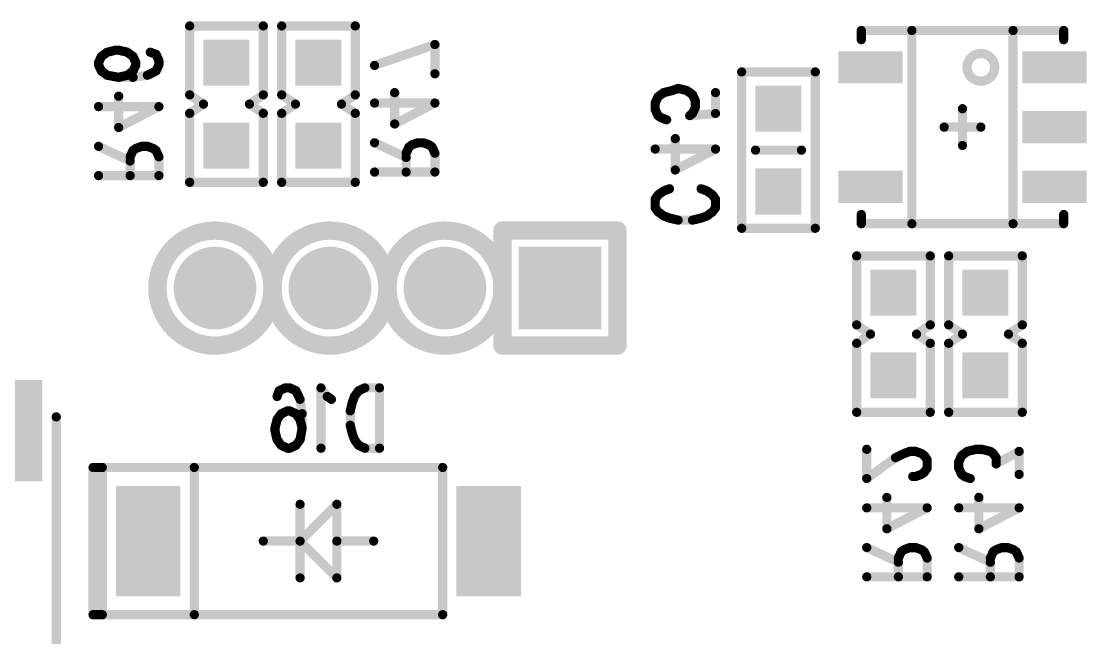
# Model space of a CAD drawing. Extents: x 100 to 144.1, y 92.5 to 144.1.
# Drawn here: x 119.77 to 131.35, y 112.2 to 118.9 of the extents above; entities that cross this region are included whole.
import ezdxf

# ---------------------------------------------------------------- set-up
doc = ezdxf.new("R2010")
doc.units = 0
doc.layers.get('0').update_dxf_attribs({"linetype": 'CONTINUOUS'})
doc.layers.add('MASK-BOTTOM_PHO', color=6, linetype='CONTINUOUS')
doc.layers.add('SILK-BOTTOM_PHO', color=12, linetype='CONTINUOUS')

# ---------------------------------------------------------------- blocks, each defined once
blk = doc.blocks.new('SQUARE_16')
blk.add_solid([(0.250062, 0.250062), (0.250062, -0.250062), (-0.250062, 0.250062), (-0.250062, -0.250062)])
blk = doc.blocks.new('ROUND_11')
at = {"const_width": 0.44996}
blk.add_lwpolyline([(-0.22498, 0, 1), (0.22498, 0, 1)], format="xyb", close=True, dxfattribs=at)
blk = doc.blocks.new('SQUARE_162')
blk.add_solid([(0.44996, 0.44996), (0.44996, -0.44996), (-0.44996, 0.44996), (-0.44996, -0.44996)])
blk = doc.blocks.new('SQUARE_10')
blk.add_solid([(0.350012, 0.350012), (0.350012, -0.350012), (-0.350012, 0.350012), (-0.350012, -0.350012)])
blk = doc.blocks.new('SQUARE_152')
blk.add_solid([(0.550036, 0.550036), (0.550036, -0.550036), (-0.550036, 0.550036), (-0.550036, -0.550036)])
blk = doc.blocks.new('SQUARE_159')
blk.add_solid([(0.175006, 0.175006), (0.175006, -0.175006), (-0.175006, 0.175006), (-0.175006, -0.175006)])
blk = doc.blocks.new('ROUND_1')
at = {"const_width": 0.050038}
blk.add_lwpolyline([(-0.025018, 0, 1), (0.025018, 0, 1)], format="xyb", close=True, dxfattribs=at)
blk = doc.blocks.new('ROUND_6')
at = {"const_width": 0.099948}
blk.add_lwpolyline([(-0.049974, 0, 1), (0.049974, 0, 1)], format="xyb", close=True, dxfattribs=at)

msp = doc.modelspace()

# ---------------------------------------------------------------- linework, layer by layer
at = {"layer": 'MASK-BOTTOM_PHO'}
for points, const_width in [([(129.175002, 118.400068), (128.82499, 118.400068)], 0.350012), ([(131.174998, 118.400068), (130.824986, 118.400068)], 0.350012), ([(131.174998, 117.750082), (130.824986, 117.750082)], 0.350012), ([(129.175002, 117.100096), (128.82499, 117.100096)], 0.350012), ([(131.174998, 117.100096), (130.824986, 117.100096)], 0.350012), ([(118.050056, 114.450114), (119.450104, 114.450114)], 1.100072), ([(121.150126, 113.000028), (121.150126, 113.4999)], 0.700024), ([(124.84989, 113.000028), (124.84989, 113.4999)], 0.700024)]:
    msp.add_lwpolyline(points, dxfattribs=dict(at, const_width=const_width))
at = {"layer": 'SILK-BOTTOM_PHO'}
for points, const_width in [([(121.59996, 118.849902), (122.40006, 118.849902)], 0.100076), ([(121.59996, 118.100094), (121.59996, 118.849902)], 0.100076), ([(122.40006, 118.849902), (122.40006, 118.100094)], 0.100076), ([(122.599958, 118.849902), (123.400058, 118.849902)], 0.100076), ([(122.599958, 118.100094), (122.599958, 118.849902)], 0.100076), ([(123.400058, 118.849902), (123.400058, 118.100094)], 0.100076), ([(128.89992, 118.700042), (128.89992, 118.800118)], 0.100076), ([(128.89992, 118.800118), (131.100068, 118.800118)], 0.100076), ([(129.450084, 118.800118), (129.450084, 116.700046)], 0.100076), ([(130.549904, 118.800118), (129.450084, 118.800118)], 0.100076), ([(130.549904, 116.700046), (130.549904, 118.800118)], 0.100076), ([(131.100068, 118.800118), (131.100068, 118.700042)], 0.100076), ([(124.26569, 118.647718), (123.609354, 118.420388)], 0.100076), ([(124.26569, 118.329456), (124.26569, 118.647718)], 0.100076), ([(120.640602, 118.518178), (120.703086, 118.563644)], 0.100076), ([(120.703086, 118.563644), (120.796812, 118.58625)], 0.100076), ([(120.796812, 118.58625), (120.828054, 118.58625)], 0.100076), ([(120.828054, 118.58625), (120.92178, 118.563644)], 0.100076), ([(120.92178, 118.563644), (120.984264, 118.518178)], 0.100076), ([(121.17197, 118.563644), (121.234454, 118.540784)], 0.100076), ([(121.234454, 118.540784), (121.265696, 118.472712)], 0.100076), ([(120.60936, 118.450106), (120.640602, 118.518178)], 0.100076), ([(120.60936, 118.427246), (120.60936, 118.450106)], 0.100076), ([(120.640602, 118.359174), (120.60936, 118.427246)], 0.100076), ([(120.984264, 118.518178), (121.015506, 118.450106)], 0.100076), ([(121.015506, 118.427246), (120.984264, 118.359174)], 0.100076), ([(121.015506, 118.450106), (121.015506, 118.427246)], 0.100076), ([(121.265696, 118.427246), (121.234454, 118.359174)], 0.100076), ([(121.265696, 118.472712), (121.265696, 118.427246)], 0.100076), ([(120.703086, 118.313708), (120.640602, 118.359174)], 0.100076), ([(120.828054, 118.290848), (120.703086, 118.313708)], 0.100076), ([(120.92178, 118.313708), (120.828054, 118.290848)], 0.100076), ([(120.984264, 118.359174), (120.92178, 118.313708)], 0.100076), ([(121.140728, 118.313708), (120.984264, 118.290848)], 0.100076), ([(121.234454, 118.359174), (121.140728, 118.313708)], 0.100076), ([(127.599948, 118.35003), (127.599948, 116.650008)], 0.100076), ([(128.400048, 118.35003), (127.599948, 118.35003)], 0.100076), ([(128.400048, 116.650008), (128.400048, 118.35003)], 0.100076), ([(120.984264, 118.290848), (120.828054, 118.290848)], 0.100076), ([(120.828054, 117.74551), (120.828054, 118.086378)], 0.100076), ([(121.750074, 118.000018), (121.59996, 118.100094)], 0.100076), ([(122.40006, 118.100094), (122.249946, 118.000018)], 0.100076), ([(122.750072, 118.000018), (122.599958, 118.100094)], 0.100076), ([(123.400058, 118.100094), (123.249944, 118.000018)], 0.100076), ([(123.828048, 117.784118), (123.828048, 118.124986)], 0.100076), ([(126.690628, 118.07952), (126.659386, 118.011448)], 0.100076), ([(126.753112, 118.124986), (126.690628, 118.07952)], 0.100076), ([(126.846838, 118.147846), (126.753112, 118.124986)], 0.100076), ([(126.909322, 118.170452), (126.846838, 118.147846)], 0.100076), ([(127.003048, 118.147846), (126.909322, 118.170452)], 0.100076), ([(127.065532, 118.10238), (127.003048, 118.147846)], 0.100076), ([(127.096774, 118.034054), (127.065532, 118.10238)], 0.100076), ([(127.315722, 118.124986), (127.315722, 117.897656)], 0.100076), ([(121.265696, 117.97284), (120.60936, 117.97284)], 0.100076), ([(121.265696, 117.97284), (120.828054, 117.74551)], 0.100076), ([(121.59996, 117.899942), (121.750074, 118.000018)], 0.100076), ([(122.249946, 118.000018), (122.40006, 117.899942)], 0.100076), ([(122.599958, 117.899942), (122.750072, 118.000018)], 0.100076), ([(123.249944, 118.000018), (123.400058, 117.899942)], 0.100076), ([(124.26569, 118.011448), (123.609354, 118.011448)], 0.100076), ([(124.26569, 118.011448), (123.828048, 117.784118)], 0.100076), ([(126.659386, 118.011448), (126.659386, 117.943122)], 0.100076), ([(127.065532, 117.897656), (127.096774, 117.965982)], 0.100076), ([(127.096774, 117.965982), (127.096774, 118.034054)], 0.100076), ([(121.59996, 117.14988), (121.59996, 117.899942)], 0.100076), ([(122.40006, 117.899942), (122.40006, 117.14988)], 0.100076), ([(122.599958, 117.14988), (122.599958, 117.899942)], 0.100076), ([(123.400058, 117.899942), (123.400058, 117.14988)], 0.100076), ([(126.659386, 117.943122), (126.690628, 117.87505)], 0.100076), ([(126.690628, 117.87505), (126.72187, 117.85219)], 0.100076), ([(126.72187, 117.85219), (126.784354, 117.829584)], 0.100076), ([(127.315722, 117.897656), (127.03429, 117.87505)], 0.100076), ([(127.03429, 117.87505), (127.065532, 117.897656)], 0.100076), ([(129.999994, 117.94998), (129.999994, 117.54993)], 0.100076), ([(129.800096, 117.750082), (130.199892, 117.750082)], 0.100076), ([(126.87808, 117.283992), (126.87808, 117.625114)], 0.100076), ([(120.953022, 117.381782), (120.60936, 117.540786)], 0.100076), ([(120.984264, 117.495574), (120.953022, 117.427248)], 0.100076), ([(121.015506, 117.51818), (120.984264, 117.495574)], 0.100076), ([(121.078244, 117.540786), (121.015506, 117.51818)], 0.100076), ([(121.140728, 117.540786), (121.078244, 117.540786)], 0.100076), ([(121.203212, 117.51818), (121.140728, 117.540786)], 0.100076), ([(121.234454, 117.495574), (121.203212, 117.51818)], 0.100076), ([(121.265696, 117.427248), (121.234454, 117.495574)], 0.100076), ([(123.953016, 117.42039), (123.609354, 117.579648)], 0.100076), ([(123.984258, 117.534182), (123.953016, 117.465856)], 0.100076), ([(124.0155, 117.556788), (123.984258, 117.534182)], 0.100076), ([(124.078238, 117.579648), (124.0155, 117.556788)], 0.100076), ([(124.140722, 117.579648), (124.078238, 117.579648)], 0.100076), ([(124.203206, 117.556788), (124.140722, 117.579648)], 0.100076), ([(124.234448, 117.534182), (124.203206, 117.556788)], 0.100076), ([(124.26569, 117.465856), (124.234448, 117.534182)], 0.100076), ([(127.315722, 117.511322), (126.659386, 117.511322)], 0.100076), ([(127.315722, 117.511322), (126.87808, 117.283992)], 0.100076), ([(128.249934, 117.499892), (127.750062, 117.499892)], 0.100076), ([(120.953022, 117.427248), (120.953022, 117.222778)], 0.100076), ([(121.265696, 117.222778), (121.265696, 117.427248)], 0.100076), ([(123.953016, 117.465856), (123.953016, 117.261386)], 0.100076), ([(124.26569, 117.261386), (124.26569, 117.465856)], 0.100076), ([(124.26569, 117.261386), (123.609354, 117.261386)], 0.100076), ([(121.265696, 117.222778), (120.60936, 117.222778)], 0.100076), ([(122.40006, 117.14988), (121.59996, 117.14988)], 0.100076), ([(123.400058, 117.14988), (122.599958, 117.14988)], 0.100076), ([(126.690628, 117.01145), (126.753112, 117.056916)], 0.100076), ([(126.753112, 117.056916), (126.815596, 117.079522)], 0.100076), ([(127.159258, 117.079522), (127.221996, 117.056916)], 0.100076), ([(127.221996, 117.056916), (127.28448, 117.01145)], 0.100076), ([(126.659386, 116.965984), (126.690628, 117.01145)], 0.100076), ([(126.659386, 116.875052), (126.659386, 116.965984)], 0.100076), ([(127.28448, 117.01145), (127.315722, 116.965984)], 0.100076), ([(127.315722, 116.965984), (127.315722, 116.875052)], 0.100076), ([(126.690628, 116.829586), (126.659386, 116.875052)], 0.100076), ([(126.753112, 116.78412), (126.690628, 116.829586)], 0.100076), ([(127.28448, 116.829586), (127.221996, 116.78412)], 0.100076), ([(127.315722, 116.875052), (127.28448, 116.829586)], 0.100076), ([(128.89992, 116.800122), (128.89992, 116.700046)], 0.100076), ([(131.100068, 116.700046), (131.100068, 116.800122)], 0.100076), ([(126.815596, 116.76126), (126.753112, 116.78412)], 0.100076), ([(126.909322, 116.738654), (126.815596, 116.76126)], 0.100076), ([(127.065532, 116.738654), (126.909322, 116.738654)], 0.100076), ([(127.159258, 116.76126), (127.065532, 116.738654)], 0.100076), ([(127.221996, 116.78412), (127.159258, 116.76126)], 0.100076), ([(128.89992, 116.700046), (131.100068, 116.700046)], 0.100076), ([(129.450084, 116.700046), (130.549904, 116.700046)], 0.100076), ([(125.625098, 116.625116), (125.000004, 116.625116)], 0.199898), ([(125.000004, 116.625116), (125.000004, 115.374928)], 0.199898), ([(125.625098, 116.625116), (126.249938, 116.625116)], 0.199898), ([(126.249938, 116.625116), (126.249938, 115.374928)], 0.199898), ([(127.599948, 116.650008), (128.400048, 116.650008)], 0.100076), ([(128.849882, 116.350034), (129.649982, 116.350034)], 0.100076), ([(128.849882, 115.599972), (128.849882, 116.350034)], 0.100076), ([(129.649982, 116.350034), (129.649982, 115.599972)], 0.100076), ([(129.84988, 116.350034), (130.64998, 116.350034)], 0.100076), ([(129.84988, 115.599972), (129.84988, 116.350034)], 0.100076), ([(130.64998, 116.350034), (130.64998, 115.599972)], 0.100076), ([(128.999996, 115.499896), (128.849882, 115.599972)], 0.100076), ([(129.649982, 115.599972), (129.500122, 115.499896)], 0.100076), ([(129.999994, 115.499896), (129.84988, 115.599972)], 0.100076), ([(130.64998, 115.599972), (130.50012, 115.499896)], 0.100076), ([(125.000004, 115.374928), (125.625098, 115.374928)], 0.199898), ([(126.249938, 115.374928), (125.625098, 115.374928)], 0.199898), ([(128.849882, 115.400074), (128.999996, 115.499896)], 0.100076), ([(129.500122, 115.499896), (129.649982, 115.400074)], 0.100076), ([(129.84988, 115.400074), (129.999994, 115.499896)], 0.100076), ([(130.50012, 115.499896), (130.64998, 115.400074)], 0.100076), ([(128.849882, 114.650012), (128.849882, 115.400074)], 0.100076), ([(129.649982, 115.400074), (129.649982, 114.650012)], 0.100076), ([(129.84988, 114.650012), (129.84988, 115.400074)], 0.100076), ([(130.64998, 115.400074), (130.64998, 114.650012)], 0.100076), ([(122.54992, 114.82197), (122.57278, 114.884454)], 0.100076), ([(122.57278, 114.884454), (122.640852, 114.915696)], 0.100076), ([(122.640852, 114.915696), (122.686318, 114.915696)], 0.100076), ([(122.686318, 114.915696), (122.754644, 114.884454)], 0.100076), ([(122.754644, 114.884454), (122.80011, 114.790728)], 0.100076), ([(123.095512, 114.82197), (123.027186, 114.915696)], 0.100076), ([(123.027186, 114.915696), (123.027186, 114.25936)], 0.100076), ([(123.43638, 114.884454), (123.390914, 114.82197)], 0.100076), ([(123.504452, 114.915696), (123.43638, 114.884454)], 0.100076), ([(123.66371, 114.915696), (123.504452, 114.915696)], 0.100076), ([(123.66371, 114.915696), (123.66371, 114.25936)], 0.100076), ([(122.80011, 114.790728), (122.822716, 114.634264)], 0.100076), ([(123.140978, 114.790728), (123.095512, 114.82197)], 0.100076), ([(123.368308, 114.759486), (123.345448, 114.665506)], 0.100076), ([(123.390914, 114.82197), (123.368308, 114.759486)], 0.100076), ([(120.149874, 111.400082), (120.149874, 114.599974)], 0.100076), ([(122.54992, 114.57178), (122.595386, 114.634264)], 0.100076), ([(122.595386, 114.634264), (122.663712, 114.665506)], 0.100076), ([(122.663712, 114.665506), (122.686318, 114.665506)], 0.100076), ([(122.686318, 114.665506), (122.754644, 114.634264)], 0.100076), ([(122.754644, 114.634264), (122.80011, 114.57178)], 0.100076), ([(122.822716, 114.634264), (122.822716, 114.478054)], 0.100076), ([(123.345448, 114.665506), (123.345448, 114.509296)], 0.100076), ([(129.649982, 114.650012), (128.849882, 114.650012)], 0.100076), ([(130.64998, 114.650012), (129.84988, 114.650012)], 0.100076), ([(122.527314, 114.478054), (122.54992, 114.57178)], 0.100076), ([(122.527314, 114.446812), (122.527314, 114.478054)], 0.100076), ([(122.80011, 114.57178), (122.822716, 114.478054)], 0.100076), ([(122.822716, 114.478054), (122.80011, 114.353086)], 0.100076), ([(123.345448, 114.509296), (123.368308, 114.41557)], 0.100076), ([(122.54992, 114.353086), (122.527314, 114.446812)], 0.100076), ([(123.368308, 114.41557), (123.390914, 114.353086)], 0.100076), ([(122.595386, 114.290602), (122.54992, 114.353086)], 0.100076), ([(122.663712, 114.25936), (122.595386, 114.290602)], 0.100076), ([(122.686318, 114.25936), (122.663712, 114.25936)], 0.100076), ([(122.754644, 114.290602), (122.686318, 114.25936)], 0.100076), ([(122.80011, 114.353086), (122.754644, 114.290602)], 0.100076), ([(123.390914, 114.353086), (123.43638, 114.290602)], 0.100076), ([(123.43638, 114.290602), (123.504452, 114.25936)], 0.100076), ([(123.504452, 114.25936), (123.66371, 114.25936)], 0.100076), ([(128.959356, 113.929668), (128.959356, 114.247676)], 0.100076), ([(130.146806, 114.247676), (130.05308, 114.22507)], 0.100076), ([(130.20929, 114.247676), (130.146806, 114.247676)], 0.100076), ([(130.303016, 114.22507), (130.20929, 114.247676)], 0.100076), ([(129.271776, 114.156744), (128.959356, 113.929668)], 0.100076), ([(129.365502, 114.20221), (129.271776, 114.156744)], 0.100076), ([(129.42824, 114.22507), (129.365502, 114.20221)], 0.100076), ([(129.490724, 114.22507), (129.42824, 114.22507)], 0.100076), ([(129.553208, 114.20221), (129.490724, 114.22507)], 0.100076), ([(129.58445, 114.179604), (129.553208, 114.20221)], 0.100076), ([(129.615692, 114.134138), (129.58445, 114.179604)], 0.100076), ([(129.615692, 114.043206), (129.615692, 114.134138)], 0.100076), ([(129.990596, 114.179604), (129.959354, 114.111278)], 0.100076), ([(130.05308, 114.22507), (129.990596, 114.179604)], 0.100076), ([(130.334258, 114.20221), (130.303016, 114.22507)], 0.100076), ([(130.3655, 114.156744), (130.334258, 114.20221)], 0.100076), ([(130.61569, 114.22507), (130.3655, 114.088672)], 0.100076), ([(130.3655, 114.088672), (130.3655, 114.156744)], 0.100076), ([(130.61569, 113.97488), (130.61569, 114.22507)], 0.100076), ([(120.65, 114.050064), (120.549924, 114.050064)], 0.100076), ([(120.549924, 114.050064), (120.549924, 112.450118)], 0.100076), ([(121.649998, 114.050064), (120.65, 114.050064)], 0.100076), ([(120.65, 114.050064), (120.65, 112.450118)], 0.100076), ([(124.350018, 114.050064), (121.649998, 114.050064)], 0.100076), ([(121.649998, 114.050064), (121.649998, 112.450118)], 0.100076), ([(124.350018, 112.450118), (124.350018, 114.050064)], 0.100076), ([(129.58445, 113.99774), (129.615692, 114.043206)], 0.100076), ([(129.959354, 114.111278), (129.959354, 114.043206)], 0.100076), ([(129.959354, 114.043206), (129.990596, 113.97488)], 0.100076), ([(129.459482, 113.952274), (129.490724, 113.952274)], 0.100076), ([(129.490724, 113.952274), (129.553208, 113.97488)], 0.100076), ([(129.553208, 113.97488), (129.58445, 113.99774)], 0.100076), ([(129.990596, 113.97488), (130.021838, 113.952274)], 0.100076), ([(130.021838, 113.952274), (130.084322, 113.929668)], 0.100076), ([(129.17805, 113.384076), (129.17805, 113.724944)], 0.100076), ([(130.178048, 113.384076), (130.178048, 113.724944)], 0.100076), ([(122.80011, 113.650014), (122.80011, 112.849914)], 0.100076), ([(122.80011, 113.249964), (123.199906, 113.650014)], 0.100076), ([(123.199906, 113.650014), (123.199906, 112.849914)], 0.100076), ([(129.615692, 113.611406), (128.959356, 113.611406)], 0.100076), ([(129.615692, 113.611406), (129.17805, 113.384076)], 0.100076), ([(130.61569, 113.611406), (129.959354, 113.611406)], 0.100076), ([(130.61569, 113.611406), (130.178048, 113.384076)], 0.100076), ([(122.80011, 113.249964), (122.40006, 113.249964)], 0.100076), ([(123.199906, 112.849914), (122.80011, 113.249964)], 0.100076), ([(123.199906, 113.249964), (123.599956, 113.249964)], 0.100076), ([(129.303018, 113.020348), (128.959356, 113.179606)], 0.100076), ([(129.33426, 113.13414), (129.303018, 113.065814)], 0.100076), ([(129.365502, 113.156746), (129.33426, 113.13414)], 0.100076), ([(129.42824, 113.179606), (129.365502, 113.156746)], 0.100076), ([(129.490724, 113.179606), (129.42824, 113.179606)], 0.100076), ([(129.553208, 113.156746), (129.490724, 113.179606)], 0.100076), ([(129.58445, 113.13414), (129.553208, 113.156746)], 0.100076), ([(129.615692, 113.065814), (129.58445, 113.13414)], 0.100076), ([(130.303016, 113.020348), (129.959354, 113.179606)], 0.100076), ([(130.334258, 113.13414), (130.303016, 113.065814)], 0.100076), ([(130.3655, 113.156746), (130.334258, 113.13414)], 0.100076), ([(130.428238, 113.179606), (130.3655, 113.156746)], 0.100076), ([(130.490722, 113.179606), (130.428238, 113.179606)], 0.100076), ([(130.553206, 113.156746), (130.490722, 113.179606)], 0.100076), ([(130.584448, 113.13414), (130.553206, 113.156746)], 0.100076), ([(130.61569, 113.065814), (130.584448, 113.13414)], 0.100076), ([(129.303018, 113.065814), (129.303018, 112.861344)], 0.100076), ([(129.615692, 112.861344), (129.615692, 113.065814)], 0.100076), ([(130.303016, 113.065814), (130.303016, 112.861344)], 0.100076), ([(130.61569, 112.861344), (130.61569, 113.065814)], 0.100076), ([(129.615692, 112.861344), (128.959356, 112.861344)], 0.100076), ([(130.61569, 112.861344), (129.959354, 112.861344)], 0.100076), ([(120.549924, 112.450118), (120.65, 112.450118)], 0.100076), ([(120.65, 112.450118), (121.649998, 112.450118)], 0.100076), ([(121.649998, 112.450118), (124.350018, 112.450118)], 0.100076)]:
    msp.add_lwpolyline(points, dxfattribs=dict(at, const_width=const_width))
at = {"layer": 'SILK-BOTTOM_PHO', "const_width": 0.100076}
msp.add_lwpolyline([(130.049778, 118.400068, 1), (130.350006, 118.400068, 1)], format="xyb", close=True, dxfattribs=at)
at = {"layer": 'SILK-BOTTOM_PHO', "const_width": 0.199898}
for points in [[(121.875042, 116.625116, 1), (121.875042, 115.374928)], [(121.875042, 115.374928, 1), (121.875042, 116.625116)], [(123.124976, 116.625116, 1), (123.124976, 115.374928)], [(123.124976, 115.374928, 1), (123.124976, 116.625116)], [(124.37491, 116.625116, 1), (124.37491, 115.374928)], [(124.37491, 115.374928, 1), (124.37491, 116.625116)]]:
    msp.add_lwpolyline(points, format="xyb", dxfattribs=at)

# ---------------------------------------------------------------- block references
at = {"layer": 'MASK-BOTTOM_PHO'}
for name, p in [('SQUARE_16', (122.00001, 118.450106)), ('SQUARE_16', (123.000008, 118.450106)), ('SQUARE_159', (128.82499, 118.400068)), ('SQUARE_159', (129.175002, 118.400068)), ('SQUARE_159', (130.824986, 118.400068)), ('SQUARE_159', (131.174998, 118.400068)), ('SQUARE_16', (127.999998, 117.94998)), ('SQUARE_159', (130.824986, 117.750082)), ('SQUARE_159', (131.174998, 117.750082)), ('SQUARE_16', (122.00001, 117.54993)), ('SQUARE_16', (123.000008, 117.54993)), ('SQUARE_16', (127.999998, 117.050058)), ('SQUARE_159', (128.82499, 117.100096)), ('SQUARE_159', (129.175002, 117.100096)), ('SQUARE_159', (130.824986, 117.100096)), ('SQUARE_159', (131.174998, 117.100096)), ('ROUND_11', (121.875042, 116.000022)), ('ROUND_11', (123.124976, 116.000022)), ('ROUND_11', (124.37491, 116.000022)), ('SQUARE_162', (125.625098, 116.000022)), ('SQUARE_16', (129.249932, 115.949984)), ('SQUARE_16', (130.24993, 115.949984)), ('SQUARE_16', (129.249932, 115.050062)), ('SQUARE_16', (130.24993, 115.050062)), ('SQUARE_152', (119.450104, 114.450114)), ('SQUARE_10', (121.150126, 113.4999)), ('SQUARE_10', (124.84989, 113.4999)), ('SQUARE_10', (121.150126, 113.000028)), ('SQUARE_10', (124.84989, 113.000028))]:
    msp.add_blockref(name, p, dxfattribs=at)
at = {"layer": 'SILK-BOTTOM_PHO'}
for name, p in [('ROUND_1', (121.59996, 118.849902)), ('ROUND_1', (121.59996, 118.849902)), ('ROUND_1', (122.40006, 118.849902)), ('ROUND_1', (122.599958, 118.849902)), ('ROUND_1', (122.599958, 118.849902)), ('ROUND_1', (123.400058, 118.849902)), ('ROUND_1', (128.89992, 118.800118)), ('ROUND_1', (129.450084, 118.800118)), ('ROUND_1', (129.450084, 118.800118)), ('ROUND_1', (130.549904, 118.800118)), ('ROUND_1', (131.100068, 118.800118)), ('ROUND_1', (124.26569, 118.647718)), ('ROUND_1', (124.26569, 118.647718)), ('ROUND_1', (128.89992, 118.700042)), ('ROUND_1', (131.100068, 118.700042)), ('ROUND_1', (120.703086, 118.563644)), ('ROUND_1', (120.796812, 118.58625)), ('ROUND_1', (120.828054, 118.58625)), ('ROUND_1', (120.92178, 118.563644)), ('ROUND_1', (121.17197, 118.563644)), ('ROUND_1', (121.234454, 118.540784)), ('ROUND_1', (120.60936, 118.450106)), ('ROUND_1', (120.60936, 118.427246)), ('ROUND_1', (120.640602, 118.518178)), ('ROUND_1', (120.984264, 118.518178)), ('ROUND_1', (121.015506, 118.450106)), ('ROUND_1', (121.015506, 118.427246)), ('ROUND_1', (121.265696, 118.472712)), ('ROUND_1', (121.265696, 118.427246)), ('ROUND_1', (123.609354, 118.420388)), ('ROUND_1', (120.640602, 118.359174)), ('ROUND_1', (120.703086, 118.313708)), ('ROUND_1', (120.92178, 118.313708)), ('ROUND_1', (120.984264, 118.359174)), ('ROUND_1', (121.140728, 118.313708)), ('ROUND_1', (121.234454, 118.359174)), ('ROUND_1', (124.26569, 118.329456)), ('ROUND_1', (127.599948, 118.35003)), ('ROUND_1', (127.599948, 118.35003)), ('ROUND_1', (128.400048, 118.35003)), ('ROUND_1', (120.828054, 118.290848)), ('ROUND_1', (120.828054, 118.290848)), ('ROUND_1', (120.984264, 118.290848)), ('ROUND_1', (120.828054, 118.086378)), ('ROUND_1', (121.59996, 118.100094)), ('ROUND_1', (122.40006, 118.100094)), ('ROUND_1', (122.599958, 118.100094)), ('ROUND_1', (123.400058, 118.100094)), ('ROUND_1', (123.828048, 118.124986)), ('ROUND_1', (126.690628, 118.07952)), ('ROUND_1', (126.753112, 118.124986)), ('ROUND_1', (126.846838, 118.147846)), ('ROUND_1', (126.909322, 118.170452)), ('ROUND_1', (127.003048, 118.147846)), ('ROUND_1', (127.065532, 118.10238)), ('ROUND_1', (127.315722, 118.124986)), ('ROUND_1', (120.60936, 117.97284)), ('ROUND_1', (121.265696, 117.97284)), ('ROUND_1', (121.265696, 117.97284)), ('ROUND_1', (121.750074, 118.000018)), ('ROUND_1', (122.249946, 118.000018)), ('ROUND_1', (122.750072, 118.000018)), ('ROUND_1', (123.249944, 118.000018)), ('ROUND_1', (123.609354, 118.011448)), ('ROUND_1', (124.26569, 118.011448)), ('ROUND_1', (124.26569, 118.011448)), ('ROUND_1', (126.659386, 118.011448)), ('ROUND_1', (127.096774, 118.034054)), ('ROUND_1', (127.096774, 117.965982)), ('ROUND_1', (121.59996, 117.899942)), ('ROUND_1', (122.40006, 117.899942)), ('ROUND_1', (122.599958, 117.899942)), ('ROUND_1', (123.400058, 117.899942)), ('ROUND_1', (126.659386, 117.943122)), ('ROUND_1', (126.690628, 117.87505)), ('ROUND_1', (126.72187, 117.85219)), ('ROUND_1', (127.03429, 117.87505)), ('ROUND_1', (127.065532, 117.897656)), ('ROUND_1', (127.315722, 117.897656)), ('ROUND_1', (129.999994, 117.94998)), ('ROUND_1', (120.828054, 117.74551)), ('ROUND_1', (123.828048, 117.784118)), ('ROUND_1', (126.784354, 117.829584)), ('ROUND_1', (129.800096, 117.750082)), ('ROUND_1', (130.199892, 117.750082)), ('ROUND_1', (126.87808, 117.625114)), ('ROUND_1', (120.60936, 117.540786)), ('ROUND_1', (120.984264, 117.495574)), ('ROUND_1', (121.015506, 117.51818)), ('ROUND_1', (121.078244, 117.540786)), ('ROUND_1', (121.140728, 117.540786)), ('ROUND_1', (121.203212, 117.51818)), ('ROUND_1', (121.234454, 117.495574)), ('ROUND_1', (123.609354, 117.579648)), ('ROUND_1', (123.984258, 117.534182)), ('ROUND_1', (124.0155, 117.556788)), ('ROUND_1', (124.078238, 117.579648)), ('ROUND_1', (124.140722, 117.579648)), ('ROUND_1', (124.203206, 117.556788)), ('ROUND_1', (124.234448, 117.534182)), ('ROUND_1', (126.659386, 117.511322)), ('ROUND_1', (127.315722, 117.511322)), ('ROUND_1', (127.315722, 117.511322)), ('ROUND_1', (127.750062, 117.499892)), ('ROUND_1', (128.249934, 117.499892)), ('ROUND_1', (129.999994, 117.54993)), ('ROUND_1', (120.953022, 117.427248)), ('ROUND_1', (120.953022, 117.381782)), ('ROUND_1', (121.265696, 117.427248)), ('ROUND_1', (123.953016, 117.465856)), ('ROUND_1', (123.953016, 117.42039)), ('ROUND_1', (124.26569, 117.465856)), ('ROUND_1', (123.609354, 117.261386)), ('ROUND_1', (123.953016, 117.261386)), ('ROUND_1', (124.26569, 117.261386)), ('ROUND_1', (124.26569, 117.261386)), ('ROUND_1', (126.87808, 117.283992)), ('ROUND_1', (120.60936, 117.222778)), ('ROUND_1', (120.953022, 117.222778)), ('ROUND_1', (121.265696, 117.222778)), ('ROUND_1', (121.265696, 117.222778)), ('ROUND_1', (121.59996, 117.14988)), ('ROUND_1', (122.40006, 117.14988)), ('ROUND_1', (122.599958, 117.14988)), ('ROUND_1', (123.400058, 117.14988)), ('ROUND_1', (126.753112, 117.056916)), ('ROUND_1', (126.815596, 117.079522)), ('ROUND_1', (127.159258, 117.079522)), ('ROUND_1', (127.221996, 117.056916)), ('ROUND_1', (126.659386, 116.965984)), ('ROUND_1', (126.690628, 117.01145)), ('ROUND_1', (127.28448, 117.01145)), ('ROUND_1', (127.315722, 116.965984)), ('ROUND_1', (126.659386, 116.875052)), ('ROUND_1', (126.690628, 116.829586)), ('ROUND_1', (127.28448, 116.829586)), ('ROUND_1', (127.315722, 116.875052)), ('ROUND_1', (128.89992, 116.800122)), ('ROUND_1', (131.100068, 116.800122)), ('ROUND_1', (126.753112, 116.78412)), ('ROUND_1', (126.815596, 116.76126)), ('ROUND_1', (126.909322, 116.738654)), ('ROUND_1', (127.065532, 116.738654)), ('ROUND_1', (127.159258, 116.76126)), ('ROUND_1', (127.221996, 116.78412)), ('ROUND_1', (128.89992, 116.700046)), ('ROUND_1', (129.450084, 116.700046)), ('ROUND_1', (130.549904, 116.700046)), ('ROUND_1', (131.100068, 116.700046)), ('ROUND_6', (121.875042, 116.625116)), ('ROUND_6', (121.875042, 116.625116)), ('ROUND_6', (123.124976, 116.625116)), ('ROUND_6', (123.124976, 116.625116)), ('ROUND_6', (124.37491, 116.625116)), ('ROUND_6', (124.37491, 116.625116)), ('ROUND_6', (125.000004, 116.625116)), ('ROUND_6', (125.625098, 116.625116)), ('ROUND_6', (125.625098, 116.625116)), ('ROUND_6', (126.249938, 116.625116)), ('ROUND_1', (127.599948, 116.650008)), ('ROUND_1', (128.400048, 116.650008)), ('ROUND_1', (128.849882, 116.350034)), ('ROUND_1', (128.849882, 116.350034)), ('ROUND_1', (129.649982, 116.350034)), ('ROUND_1', (129.84988, 116.350034)), ('ROUND_1', (129.84988, 116.350034)), ('ROUND_1', (130.64998, 116.350034)), ('ROUND_1', (128.849882, 115.599972)), ('ROUND_1', (129.649982, 115.599972)), ('ROUND_1', (129.84988, 115.599972)), ('ROUND_1', (130.64998, 115.599972)), ('ROUND_6', (121.875042, 115.374928)), ('ROUND_6', (121.875042, 115.374928)), ('ROUND_6', (123.124976, 115.374928)), ('ROUND_6', (123.124976, 115.374928)), ('ROUND_6', (124.37491, 115.374928)), ('ROUND_6', (124.37491, 115.374928)), ('ROUND_6', (125.000004, 115.374928)), ('ROUND_6', (125.625098, 115.374928)), ('ROUND_6', (125.625098, 115.374928)), ('ROUND_6', (126.249938, 115.374928)), ('ROUND_1', (128.999996, 115.499896)), ('ROUND_1', (129.500122, 115.499896)), ('ROUND_1', (129.999994, 115.499896)), ('ROUND_1', (130.50012, 115.499896)), ('ROUND_1', (128.849882, 115.400074)), ('ROUND_1', (129.649982, 115.400074)), ('ROUND_1', (129.84988, 115.400074)), ('ROUND_1', (130.64998, 115.400074)), ('ROUND_1', (122.57278, 114.884454)), ('ROUND_1', (122.640852, 114.915696)), ('ROUND_1', (122.686318, 114.915696)), ('ROUND_1', (122.754644, 114.884454)), ('ROUND_1', (123.027186, 114.915696)), ('ROUND_1', (123.43638, 114.884454)), ('ROUND_1', (123.504452, 114.915696)), ('ROUND_1', (123.66371, 114.915696)), ('ROUND_1', (123.66371, 114.915696)), ('ROUND_1', (122.54992, 114.82197)), ('ROUND_1', (122.80011, 114.790728)), ('ROUND_1', (123.095512, 114.82197)), ('ROUND_1', (123.140978, 114.790728)), ('ROUND_1', (123.368308, 114.759486)), ('ROUND_1', (123.368308, 114.759486)), ('ROUND_1', (123.390914, 114.82197)), ('ROUND_1', (120.149874, 114.599974)), ('ROUND_1', (122.595386, 114.634264)), ('ROUND_1', (122.663712, 114.665506)), ('ROUND_1', (122.686318, 114.665506)), ('ROUND_1', (122.754644, 114.634264)), ('ROUND_1', (122.822716, 114.634264)), ('ROUND_1', (123.345448, 114.665506)), ('ROUND_1', (128.849882, 114.650012)), ('ROUND_1', (129.649982, 114.650012)), ('ROUND_1', (129.84988, 114.650012)), ('ROUND_1', (130.64998, 114.650012)), ('ROUND_1', (122.527314, 114.478054)), ('ROUND_1', (122.54992, 114.57178)), ('ROUND_1', (122.80011, 114.57178)), ('ROUND_1', (122.822716, 114.478054)), ('ROUND_1', (122.822716, 114.478054)), ('ROUND_1', (123.345448, 114.509296)), ('ROUND_1', (122.527314, 114.446812)), ('ROUND_1', (123.368308, 114.41557)), ('ROUND_1', (123.368308, 114.41557)), ('ROUND_1', (122.54992, 114.353086)), ('ROUND_1', (122.595386, 114.290602)), ('ROUND_1', (122.663712, 114.25936)), ('ROUND_1', (122.686318, 114.25936)), ('ROUND_1', (122.754644, 114.290602)), ('ROUND_1', (122.80011, 114.353086)), ('ROUND_1', (123.027186, 114.25936)), ('ROUND_1', (123.390914, 114.353086)), ('ROUND_1', (123.43638, 114.290602)), ('ROUND_1', (123.504452, 114.25936)), ('ROUND_1', (123.66371, 114.25936)), ('ROUND_1', (123.66371, 114.25936)), ('ROUND_1', (128.959356, 114.247676)), ('ROUND_1', (130.146806, 114.247676)), ('ROUND_1', (130.20929, 114.247676)), ('ROUND_1', (129.271776, 114.156744)), ('ROUND_1', (129.365502, 114.20221)), ('ROUND_1', (129.42824, 114.22507)), ('ROUND_1', (129.490724, 114.22507)), ('ROUND_1', (129.553208, 114.20221)), ('ROUND_1', (129.58445, 114.179604)), ('ROUND_1', (129.615692, 114.134138)), ('ROUND_1', (129.990596, 114.179604)), ('ROUND_1', (130.05308, 114.22507)), ('ROUND_1', (130.303016, 114.22507)), ('ROUND_1', (130.334258, 114.20221)), ('ROUND_1', (130.3655, 114.156744)), ('ROUND_1', (130.61569, 114.22507)), ('ROUND_1', (120.549924, 114.050064)), ('ROUND_1', (120.65, 114.050064)), ('ROUND_1', (120.65, 114.050064)), ('ROUND_1', (121.649998, 114.050064)), ('ROUND_1', (121.649998, 114.050064)), ('ROUND_1', (124.350018, 114.050064)), ('ROUND_1', (124.350018, 114.050064)), ('ROUND_1', (129.615692, 114.043206)), ('ROUND_1', (129.959354, 114.111278)), ('ROUND_1', (129.959354, 114.043206)), ('ROUND_1', (130.3655, 114.088672)), ('ROUND_1', (128.959356, 113.929668)), ('ROUND_1', (129.459482, 113.952274)), ('ROUND_1', (129.490724, 113.952274)), ('ROUND_1', (129.553208, 113.97488)), ('ROUND_1', (129.58445, 113.99774)), ('ROUND_1', (129.990596, 113.97488)), ('ROUND_1', (130.021838, 113.952274)), ('ROUND_1', (130.084322, 113.929668)), ('ROUND_1', (130.61569, 113.97488)), ('ROUND_1', (129.17805, 113.724944)), ('ROUND_1', (130.178048, 113.724944)), ('ROUND_1', (122.80011, 113.650014)), ('ROUND_1', (123.199906, 113.650014)), ('ROUND_1', (123.199906, 113.650014)), ('ROUND_1', (128.959356, 113.611406)), ('ROUND_1', (129.615692, 113.611406)), ('ROUND_1', (129.615692, 113.611406)), ('ROUND_1', (129.959354, 113.611406)), ('ROUND_1', (130.61569, 113.611406)), ('ROUND_1', (130.61569, 113.611406)), ('ROUND_1', (129.17805, 113.384076)), ('ROUND_1', (130.178048, 113.384076)), ('ROUND_1', (122.40006, 113.249964)), ('ROUND_1', (122.80011, 113.249964)), ('ROUND_1', (122.80011, 113.249964)), ('ROUND_1', (123.199906, 113.249964)), ('ROUND_1', (123.599956, 113.249964)), ('ROUND_1', (128.959356, 113.179606)), ('ROUND_1', (129.33426, 113.13414)), ('ROUND_1', (129.365502, 113.156746)), ('ROUND_1', (129.42824, 113.179606)), ('ROUND_1', (129.490724, 113.179606)), ('ROUND_1', (129.553208, 113.156746)), ('ROUND_1', (129.58445, 113.13414)), ('ROUND_1', (129.959354, 113.179606)), ('ROUND_1', (130.334258, 113.13414)), ('ROUND_1', (130.3655, 113.156746)), ('ROUND_1', (130.428238, 113.179606)), ('ROUND_1', (130.490722, 113.179606)), ('ROUND_1', (130.553206, 113.156746)), ('ROUND_1', (130.584448, 113.13414)), ('ROUND_1', (129.303018, 113.065814)), ('ROUND_1', (129.303018, 113.020348)), ('ROUND_1', (129.615692, 113.065814)), ('ROUND_1', (130.303016, 113.065814)), ('ROUND_1', (130.303016, 113.020348)), ('ROUND_1', (130.61569, 113.065814)), ('ROUND_1', (128.959356, 112.861344)), ('ROUND_1', (129.303018, 112.861344)), ('ROUND_1', (129.615692, 112.861344)), ('ROUND_1', (129.615692, 112.861344)), ('ROUND_1', (129.959354, 112.861344)), ('ROUND_1', (130.303016, 112.861344)), ('ROUND_1', (130.61569, 112.861344)), ('ROUND_1', (130.61569, 112.861344)), ('ROUND_1', (122.80011, 112.849914)), ('ROUND_1', (123.199906, 112.849914)), ('ROUND_1', (120.549924, 112.450118)), ('ROUND_1', (120.65, 112.450118)), ('ROUND_1', (120.65, 112.450118)), ('ROUND_1', (121.649998, 112.450118)), ('ROUND_1', (121.649998, 112.450118)), ('ROUND_1', (124.350018, 112.450118))]:
    msp.add_blockref(name, p, dxfattribs=at)

doc.saveas('drawing.dxf')
